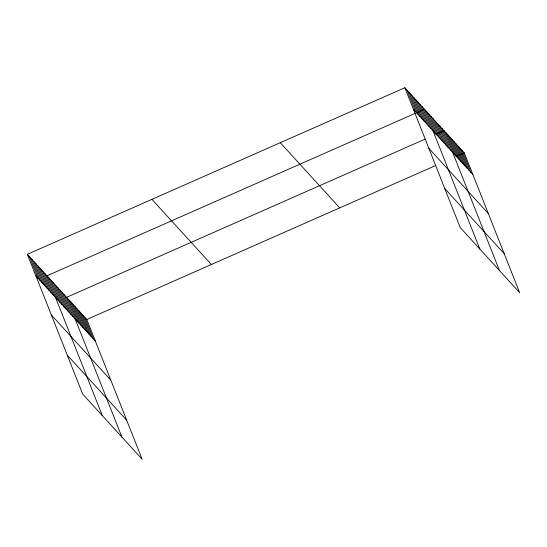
<?xml version="1.0" encoding="UTF-8"?>
<svg xmlns="http://www.w3.org/2000/svg" width="547" height="547" viewBox="0 0 547 547"><rect width="100%" height="100%" fill="white"/><g stroke="black" fill="none" stroke-linecap="round" stroke-linejoin="round"><path stroke-width="0.82" d="M27.35 254.321L86.802 319.482L142.145 459.261L82.693 394.1L27.35 254.321L404.855 87.739L464.307 152.9L519.65 292.679L460.198 227.518L404.855 87.739M415.412 113.243L46.967 275.825L102.31 415.604M416.171 112.908L424.479 109.243L479.822 249.022M425.217 139.075L66.584 297.329L121.933 437.108M435.788 134.412L444.096 130.747L499.438 270.526M86.802 319.482L435.617 165.556M456 156.565L464.307 152.9M413.423 109.373L472.875 174.527M428.862 148.36L488.307 213.521M444.766 188.53L504.211 253.692M280.283 142.712L339.728 207.867M151.929 199.347L211.374 264.509M35.917 275.955L95.363 341.109M51.35 314.942L110.802 380.103M67.254 355.112L126.706 420.274M462.283 150.685L470.851 172.312M460.266 148.469L468.827 170.096M458.242 146.254L466.81 167.881M456.219 144.039L464.786 165.666M454.201 141.823L462.762 163.45M452.178 139.608L460.745 161.235M450.16 137.393L458.721 159.02M448.137 135.177L456.704 156.804M446.113 132.962L454.68 154.589M441.914 128.354L450.482 149.987M439.733 125.967L448.301 147.594M437.552 123.574L446.12 145.208M435.378 121.188L443.938 142.822M433.197 118.795L441.757 140.429M431.015 116.408L439.583 138.042M428.834 114.022L437.402 135.649M426.653 111.629L435.221 133.263M422.298 106.85L430.858 128.483M420.117 104.463L428.684 126.097M417.935 102.077L426.503 123.704M415.754 99.684L424.322 121.318M413.573 97.298L422.14 118.925M411.399 94.904L419.959 116.538M409.218 92.518L417.778 114.152M407.036 90.125L415.604 111.759M84.778 317.267L93.346 338.894M82.754 315.051L91.322 336.678M80.737 312.836L89.298 334.463M78.713 310.621L87.281 332.248M76.696 308.405L85.257 330.032M74.672 306.19L83.24 327.817M72.648 303.975L81.216 325.602M70.631 301.759L79.192 323.386M68.607 299.544L77.175 321.171M64.409 294.936L72.97 316.569M62.228 292.549L70.789 314.183M60.047 290.156L68.614 311.79M57.866 287.77L66.433 309.404M55.685 285.384L64.252 307.011M53.51 282.99L62.071 304.624M51.329 280.604L59.89 302.231M49.148 278.211L57.715 299.845M44.786 273.432L53.353 295.065M42.611 271.045L51.172 292.679M40.43 268.659L48.991 290.286M38.249 266.266L46.816 287.9M36.068 263.88L44.635 285.513M33.887 261.487L42.454 283.12M31.712 259.1L40.273 280.734M29.531 256.714L38.092 278.341"/></g></svg>
